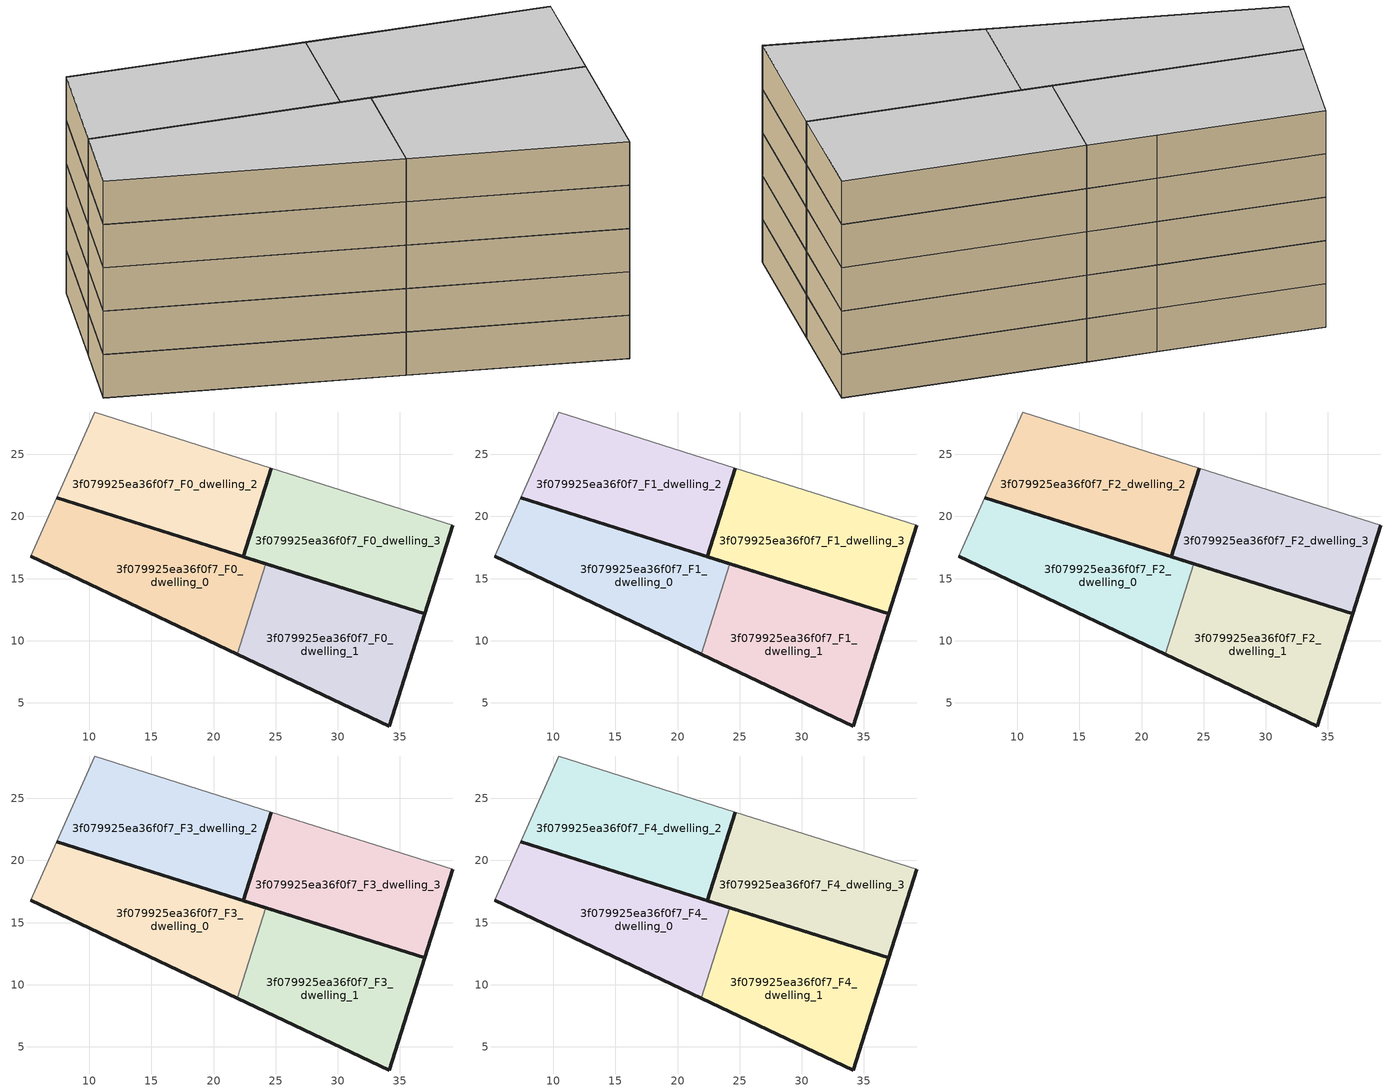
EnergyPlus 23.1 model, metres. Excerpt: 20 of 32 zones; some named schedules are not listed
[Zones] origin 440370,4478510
3f079925ea36f0f7_F0_dwelling_0
 floor ground (EU_floor_Construction): 21.89,8.93 24.19,16.2 7.39,21.51 5.31,16.78 z0
 wall outside (EU_wall_Construction): 7.39,21.51 24.19,16.2 / 21.89,8.93 5.31,16.78 z0:3
 wall adiabatic (EU_wall_Construction): 5.31,16.78 7.39,21.51 z0:3
 wall to 3f079925ea36f0f7_F0_dwelling_1 (EU_wall_Construction): 24.19,16.2 21.89,8.93 z0:3
3f079925ea36f0f7_F0_dwelling_1
 floor ground (EU_floor_Construction): 34.13,3.14 36.98,12.15 24.19,16.2 21.89,8.93 z0
 wall outside (EU_wall_Construction): 24.19,16.2 36.98,12.15 34.13,3.14 21.89,8.93 z0:3
3f079925ea36f0f7_F0_dwelling_2
 floor ground (EU_floor_Construction): 22.38,16.77 24.64,23.89 20.46,25.21 10.43,28.41 7.39,21.51 z0
 wall outside (EU_wall_Construction): 24.64,23.89 22.38,16.77 z0:3
 wall adiabatic (EU_wall_Construction): 22.38,16.77 7.39,21.51 10.43,28.41 20.46,25.21 24.64,23.89 z0:3
3f079925ea36f0f7_F0_dwelling_3
 floor ground (EU_floor_Construction): 36.98,12.15 39.23,19.29 24.64,23.89 22.38,16.77 z0
 wall outside (EU_wall_Construction): 39.23,19.29 36.98,12.15 22.38,16.77 24.64,23.89 z0:3
 wall adiabatic (EU_wall_Construction): 24.64,23.89 39.23,19.29 z0:3
3f079925ea36f0f7_F1_dwelling_0
 floor to 3f079925ea36f0f7_F0_dwelling_0 (EU_floor_Construction): 21.89,8.93 24.19,16.2 7.39,21.51 5.31,16.78 z3
 wall outside (EU_wall_Construction): 7.39,21.51 24.19,16.2 / 21.89,8.93 5.31,16.78 z3:6
 wall adiabatic (EU_wall_Construction): 5.31,16.78 7.39,21.51 z3:6
 wall to 3f079925ea36f0f7_F1_dwelling_1 (EU_wall_Construction): 24.19,16.2 21.89,8.93 z3:6
3f079925ea36f0f7_F1_dwelling_1
 floor to 3f079925ea36f0f7_F0_dwelling_1 (EU_floor_Construction): 34.13,3.14 36.98,12.15 24.19,16.2 21.89,8.93 z3
 wall outside (EU_wall_Construction): 24.19,16.2 36.98,12.15 34.13,3.14 21.89,8.93 z3:6
3f079925ea36f0f7_F1_dwelling_2
 floor to 3f079925ea36f0f7_F0_dwelling_2 (EU_floor_Construction): 22.38,16.77 24.64,23.89 20.46,25.21 10.43,28.41 7.39,21.51 z3
 wall outside (EU_wall_Construction): 24.64,23.89 22.38,16.77 z3:6
 wall adiabatic (EU_wall_Construction): 22.38,16.77 7.39,21.51 10.43,28.41 20.46,25.21 24.64,23.89 z3:6
3f079925ea36f0f7_F1_dwelling_3
 floor to 3f079925ea36f0f7_F0_dwelling_3 (EU_floor_Construction): 36.98,12.15 39.23,19.29 24.64,23.89 22.38,16.77 z3
 wall outside (EU_wall_Construction): 39.23,19.29 36.98,12.15 22.38,16.77 24.64,23.89 z3:6
 wall adiabatic (EU_wall_Construction): 24.64,23.89 39.23,19.29 z3:6
3f079925ea36f0f7_F2_dwelling_0
 floor to 3f079925ea36f0f7_F1_dwelling_0 (EU_floor_Construction): 21.89,8.93 24.19,16.2 7.39,21.51 5.31,16.78 z6
 wall outside (EU_wall_Construction): 7.39,21.51 24.19,16.2 / 21.89,8.93 5.31,16.78 z6:9
 wall adiabatic (EU_wall_Construction): 5.31,16.78 7.39,21.51 z6:9
 wall to 3f079925ea36f0f7_F2_dwelling_1 (EU_wall_Construction): 24.19,16.2 21.89,8.93 z6:9
3f079925ea36f0f7_F2_dwelling_1
 floor to 3f079925ea36f0f7_F1_dwelling_1 (EU_floor_Construction): 34.13,3.14 36.98,12.15 24.19,16.2 21.89,8.93 z6
 wall outside (EU_wall_Construction): 24.19,16.2 36.98,12.15 34.13,3.14 21.89,8.93 z6:9
3f079925ea36f0f7_F2_dwelling_2
 floor to 3f079925ea36f0f7_F1_dwelling_2 (EU_floor_Construction): 22.38,16.77 24.64,23.89 20.46,25.21 10.43,28.41 7.39,21.51 z6
 wall outside (EU_wall_Construction): 24.64,23.89 22.38,16.77 z6:9
 wall adiabatic (EU_wall_Construction): 22.38,16.77 7.39,21.51 10.43,28.41 20.46,25.21 24.64,23.89 z6:9
3f079925ea36f0f7_F2_dwelling_3
 floor to 3f079925ea36f0f7_F1_dwelling_3 (EU_floor_Construction): 36.98,12.15 39.23,19.29 24.64,23.89 22.38,16.77 z6
 wall outside (EU_wall_Construction): 39.23,19.29 36.98,12.15 22.38,16.77 24.64,23.89 z6:9
 wall adiabatic (EU_wall_Construction): 24.64,23.89 39.23,19.29 z6:9
3f079925ea36f0f7_F3_dwelling_0
 floor to 3f079925ea36f0f7_F2_dwelling_0 (EU_floor_Construction): 21.89,8.93 24.19,16.2 7.39,21.51 5.31,16.78 z9
 wall outside (EU_wall_Construction): 7.39,21.51 24.19,16.2 / 21.89,8.93 5.31,16.78 z9:12
 wall adiabatic (EU_wall_Construction): 5.31,16.78 7.39,21.51 z9:12
 wall to 3f079925ea36f0f7_F3_dwelling_1 (EU_wall_Construction): 24.19,16.2 21.89,8.93 z9:12
3f079925ea36f0f7_F3_dwelling_1
 floor to 3f079925ea36f0f7_F2_dwelling_1 (EU_floor_Construction): 34.13,3.14 36.98,12.15 24.19,16.2 21.89,8.93 z9
 wall outside (EU_wall_Construction): 24.19,16.2 36.98,12.15 34.13,3.14 21.89,8.93 z9:12
3f079925ea36f0f7_F3_dwelling_2
 floor to 3f079925ea36f0f7_F2_dwelling_2 (EU_floor_Construction): 22.38,16.77 24.64,23.89 20.46,25.21 10.43,28.41 7.39,21.51 z9
 wall outside (EU_wall_Construction): 24.64,23.89 22.38,16.77 z9:12
 wall adiabatic (EU_wall_Construction): 22.38,16.77 7.39,21.51 10.43,28.41 20.46,25.21 24.64,23.89 z9:12
3f079925ea36f0f7_F3_dwelling_3
 floor to 3f079925ea36f0f7_F2_dwelling_3 (EU_floor_Construction): 36.98,12.15 39.23,19.29 24.64,23.89 22.38,16.77 z9
 wall outside (EU_wall_Construction): 39.23,19.29 36.98,12.15 22.38,16.77 24.64,23.89 z9:12
 wall adiabatic (EU_wall_Construction): 24.64,23.89 39.23,19.29 z9:12
3f079925ea36f0f7_F4_dwelling_0
 floor to 3f079925ea36f0f7_F3_dwelling_0 (EU_floor_Construction): 21.89,8.93 24.19,16.2 7.39,21.51 5.31,16.78 z12
 wall outside (EU_wall_Construction): 7.39,21.51 24.19,16.2 / 21.89,8.93 5.31,16.78 z12:15
 wall adiabatic (EU_wall_Construction): 5.31,16.78 7.39,21.51 z12:15
 wall to 3f079925ea36f0f7_F4_dwelling_1 (EU_wall_Construction): 24.19,16.2 21.89,8.93 z12:15
 ceiling to 3f079925ea36f0f7_F5_dwelling_0 (EU_floor_Construction): 24.19,16.2 21.89,8.93 5.31,16.78 7.39,21.51 z15
3f079925ea36f0f7_F4_dwelling_1
 floor to 3f079925ea36f0f7_F3_dwelling_1 (EU_floor_Construction): 34.13,3.14 36.98,12.15 24.19,16.2 21.89,8.93 z12
 wall outside (EU_wall_Construction): 24.19,16.2 36.98,12.15 34.13,3.14 21.89,8.93 z12:15
 ceiling to 3f079925ea36f0f7_F5_dwelling_1 (EU_floor_Construction): 36.98,12.15 34.13,3.14 21.89,8.93 24.19,16.2 z15
3f079925ea36f0f7_F4_dwelling_2
 floor to 3f079925ea36f0f7_F3_dwelling_2 (EU_floor_Construction): 22.38,16.77 24.64,23.89 20.46,25.21 10.43,28.41 7.39,21.51 z12
 wall outside (EU_wall_Construction): 24.64,23.89 22.38,16.77 z12:15
 wall adiabatic (EU_wall_Construction): 22.38,16.77 7.39,21.51 10.43,28.41 20.46,25.21 24.64,23.89 z12:15
 ceiling to 3f079925ea36f0f7_F5_dwelling_2 (EU_floor_Construction): 24.64,23.89 22.38,16.77 7.39,21.51 10.43,28.41 20.46,25.21 z15
3f079925ea36f0f7_F4_dwelling_3
 floor to 3f079925ea36f0f7_F3_dwelling_3 (EU_floor_Construction): 36.98,12.15 39.23,19.29 24.64,23.89 22.38,16.77 z12
 wall outside (EU_wall_Construction): 39.23,19.29 36.98,12.15 22.38,16.77 24.64,23.89 z12:15
 wall adiabatic (EU_wall_Construction): 24.64,23.89 39.23,19.29 z12:15
 ceiling to 3f079925ea36f0f7_F5_dwelling_3 (EU_floor_Construction): 39.23,19.29 36.98,12.15 22.38,16.77 24.64,23.89 z15
[Building]
EU S2 Campaign: North Axis=0; Terrain=City; Solar Distribution=FullExterior
[Site:Location]
Madrid: Latitude=40.5; Longitude=-3.5; Time Zone=1; Elevation=609
[SizingPeriod:WeatherFileDays]
AnnualSizingPeriod: Begin Month=1; Begin Day of Month=1; End Month=12; End Day of Month=31; Day of Week for Start Day=Monday; Use Weather File Daylight Saving Period=No; Use Weather File Rain and Snow Indicators=No
[MATERIAL]
EU_InternalMass_Material: Roughness=MediumRough; Thickness=0.1; Conductivity=1; Density=1800; Specific Heat=900; Thermal Absorptance=0.9; Solar Absorptance=0.7; Visible Absorptance=0.7
[MATERIAL:NOMASS] Roughness=MediumRough; Thermal Absorptance=0.9; Solar Absorptance=0.7; Visible Absorptance=0.7
Name | Thermal Resistance
EU_wall_NoMass | 0.609216
EU_floor_NoMass | 0.568163
[CONSTRUCTION]
EU_wall_Construction: EU_wall_NoMass
EU_floor_Construction: EU_floor_NoMass
EU_InternalMass_Construction: EU_InternalMass_Material
[ZONE] Type=1; Multiplier=1; Ceiling Height=autocalculate; Floor Area=autocalculate; Part of Total Floor Area=Yes
Name | Volume
3f079925ea36f0f7_F0_dwelling_0; 3f079925ea36f0f7_F1_dwelling_0; 3f079925ea36f0f7_F2_dwelling_0; 3f079925ea36f0f7_F3_dwelling_0; 3f079925ea36f0f7_F4_dwelling_0 | 343.477
3f079925ea36f0f7_F0_dwelling_1; 3f079925ea36f0f7_F1_dwelling_1; 3f079925ea36f0f7_F2_dwelling_1; 3f079925ea36f0f7_F3_dwelling_1; 3f079925ea36f0f7_F4_dwelling_1 | 343.486
3f079925ea36f0f7_F0_dwelling_2 | 343.452
3f079925ea36f0f7_F1_dwelling_2; 3f079925ea36f0f7_F2_dwelling_2; 3f079925ea36f0f7_F3_dwelling_2; 3f079925ea36f0f7_F4_dwelling_2 | 343.453
3f079925ea36f0f7_F0_dwelling_3; 3f079925ea36f0f7_F1_dwelling_3; 3f079925ea36f0f7_F2_dwelling_3; 3f079925ea36f0f7_F3_dwelling_3; 3f079925ea36f0f7_F4_dwelling_3 | 343.447
[INTERNALMASS] Construction=EU_InternalMass_Construction
Name | Zone or ZoneList | Surface Area
3f079925ea36f0f7_F0_dwelling_0_EU_InternalMass | 3f079925ea36f0f7_F0_dwelling_0 | 114.492
3f079925ea36f0f7_F0_dwelling_1_EU_InternalMass | 3f079925ea36f0f7_F0_dwelling_1 | 114.494
3f079925ea36f0f7_F0_dwelling_2_EU_InternalMass | 3f079925ea36f0f7_F0_dwelling_2 | 114.483
3f079925ea36f0f7_F0_dwelling_3_EU_InternalMass | 3f079925ea36f0f7_F0_dwelling_3 | 114.481
3f079925ea36f0f7_F1_dwelling_0_EU_InternalMass | 3f079925ea36f0f7_F1_dwelling_0 | 114.492
3f079925ea36f0f7_F1_dwelling_1_EU_InternalMass | 3f079925ea36f0f7_F1_dwelling_1 | 114.494
3f079925ea36f0f7_F1_dwelling_2_EU_InternalMass | 3f079925ea36f0f7_F1_dwelling_2 | 114.483
3f079925ea36f0f7_F1_dwelling_3_EU_InternalMass | 3f079925ea36f0f7_F1_dwelling_3 | 114.481
3f079925ea36f0f7_F2_dwelling_0_EU_InternalMass | 3f079925ea36f0f7_F2_dwelling_0 | 114.492
3f079925ea36f0f7_F2_dwelling_1_EU_InternalMass | 3f079925ea36f0f7_F2_dwelling_1 | 114.494
3f079925ea36f0f7_F2_dwelling_2_EU_InternalMass | 3f079925ea36f0f7_F2_dwelling_2 | 114.483
3f079925ea36f0f7_F2_dwelling_3_EU_InternalMass | 3f079925ea36f0f7_F2_dwelling_3 | 114.481
3f079925ea36f0f7_F3_dwelling_0_EU_InternalMass | 3f079925ea36f0f7_F3_dwelling_0 | 114.492
3f079925ea36f0f7_F3_dwelling_1_EU_InternalMass | 3f079925ea36f0f7_F3_dwelling_1 | 114.494
3f079925ea36f0f7_F3_dwelling_2_EU_InternalMass | 3f079925ea36f0f7_F3_dwelling_2 | 114.483
3f079925ea36f0f7_F3_dwelling_3_EU_InternalMass | 3f079925ea36f0f7_F3_dwelling_3 | 114.481
3f079925ea36f0f7_F4_dwelling_0_EU_InternalMass | 3f079925ea36f0f7_F4_dwelling_0 | 114.492
3f079925ea36f0f7_F4_dwelling_1_EU_InternalMass | 3f079925ea36f0f7_F4_dwelling_1 | 114.494
3f079925ea36f0f7_F4_dwelling_2_EU_InternalMass | 3f079925ea36f0f7_F4_dwelling_2 | 114.483
3f079925ea36f0f7_F4_dwelling_3_EU_InternalMass | 3f079925ea36f0f7_F4_dwelling_3 | 114.481
[OTHEREQUIPMENT] Fuel Type=Electricity; Design Level Calculation Method=Watts/Area; Power per Zone Floor Area=1; Fraction Latent=0; Fraction Radiant=0; Fraction Lost=0; Carbon Dioxide Generation Rate=0; EndUse Subcategory=EU_Step8_InternalGains
Name | Zone or ZoneList or Space or SpaceList | Schedule
EU_Step8_InternalGain_3f079925ea36f0f7_F0_dwelling_0_f000 | 3f079925ea36f0f7_F0_dwelling_0 | EU_Step8_GainSchedule_3f079925ea36f0f7_F0_dwelling_0_f000
EU_Step8_InternalGain_3f079925ea36f0f7_F0_dwelling_1_f000 | 3f079925ea36f0f7_F0_dwelling_1 | EU_Step8_GainSchedule_3f079925ea36f0f7_F0_dwelling_1_f000
EU_Step8_InternalGain_3f079925ea36f0f7_F0_dwelling_2_f000 | 3f079925ea36f0f7_F0_dwelling_2 | EU_Step8_GainSchedule_3f079925ea36f0f7_F0_dwelling_2_f000
EU_Step8_InternalGain_3f079925ea36f0f7_F0_dwelling_3_f000 | 3f079925ea36f0f7_F0_dwelling_3 | EU_Step8_GainSchedule_3f079925ea36f0f7_F0_dwelling_3_f000
EU_Step8_InternalGain_3f079925ea36f0f7_F1_dwelling_0_f000 | 3f079925ea36f0f7_F1_dwelling_0 | EU_Step8_GainSchedule_3f079925ea36f0f7_F1_dwelling_0_f000
EU_Step8_InternalGain_3f079925ea36f0f7_F1_dwelling_1_f000 | 3f079925ea36f0f7_F1_dwelling_1 | EU_Step8_GainSchedule_3f079925ea36f0f7_F1_dwelling_1_f000
EU_Step8_InternalGain_3f079925ea36f0f7_F1_dwelling_2_f000 | 3f079925ea36f0f7_F1_dwelling_2 | EU_Step8_GainSchedule_3f079925ea36f0f7_F1_dwelling_2_f000
EU_Step8_InternalGain_3f079925ea36f0f7_F1_dwelling_3_f000 | 3f079925ea36f0f7_F1_dwelling_3 | EU_Step8_GainSchedule_3f079925ea36f0f7_F1_dwelling_3_f000
EU_Step8_InternalGain_3f079925ea36f0f7_F2_dwelling_0_f000 | 3f079925ea36f0f7_F2_dwelling_0 | EU_Step8_GainSchedule_3f079925ea36f0f7_F2_dwelling_0_f000
EU_Step8_InternalGain_3f079925ea36f0f7_F2_dwelling_1_f000 | 3f079925ea36f0f7_F2_dwelling_1 | EU_Step8_GainSchedule_3f079925ea36f0f7_F2_dwelling_1_f000
EU_Step8_InternalGain_3f079925ea36f0f7_F2_dwelling_2_f000 | 3f079925ea36f0f7_F2_dwelling_2 | EU_Step8_GainSchedule_3f079925ea36f0f7_F2_dwelling_2_f000
EU_Step8_InternalGain_3f079925ea36f0f7_F2_dwelling_3_f000 | 3f079925ea36f0f7_F2_dwelling_3 | EU_Step8_GainSchedule_3f079925ea36f0f7_F2_dwelling_3_f000
EU_Step8_InternalGain_3f079925ea36f0f7_F3_dwelling_0_f000 | 3f079925ea36f0f7_F3_dwelling_0 | EU_Step8_GainSchedule_3f079925ea36f0f7_F3_dwelling_0_f000
EU_Step8_InternalGain_3f079925ea36f0f7_F3_dwelling_1_f000 | 3f079925ea36f0f7_F3_dwelling_1 | EU_Step8_GainSchedule_3f079925ea36f0f7_F3_dwelling_1_f000
EU_Step8_InternalGain_3f079925ea36f0f7_F3_dwelling_2_f000 | 3f079925ea36f0f7_F3_dwelling_2 | EU_Step8_GainSchedule_3f079925ea36f0f7_F3_dwelling_2_f000
EU_Step8_InternalGain_3f079925ea36f0f7_F3_dwelling_3_f000 | 3f079925ea36f0f7_F3_dwelling_3 | EU_Step8_GainSchedule_3f079925ea36f0f7_F3_dwelling_3_f000
EU_Step8_InternalGain_3f079925ea36f0f7_F4_dwelling_0_f000 | 3f079925ea36f0f7_F4_dwelling_0 | EU_Step8_GainSchedule_3f079925ea36f0f7_F4_dwelling_0_f000
EU_Step8_InternalGain_3f079925ea36f0f7_F4_dwelling_1_f000 | 3f079925ea36f0f7_F4_dwelling_1 | EU_Step8_GainSchedule_3f079925ea36f0f7_F4_dwelling_1_f000
EU_Step8_InternalGain_3f079925ea36f0f7_F4_dwelling_2_f000 | 3f079925ea36f0f7_F4_dwelling_2 | EU_Step8_GainSchedule_3f079925ea36f0f7_F4_dwelling_2_f000
EU_Step8_InternalGain_3f079925ea36f0f7_F4_dwelling_3_f000 | 3f079925ea36f0f7_F4_dwelling_3 | EU_Step8_GainSchedule_3f079925ea36f0f7_F4_dwelling_3_f000
[ZONEVENTILATION:DESIGNFLOWRATE] Schedule=EU_AlwaysOn; Design Flow Rate Calculation Method=AirChanges/Hour; Air Changes per Hour=0.752966; Ventilation Type=Natural; Fan Pressure Rise=0; Fan Total Efficiency=1; Constant Term Coefficient=1; Temperature Term Coefficient=0; Velocity Term Coefficient=0; Velocity Squared Term Coefficient=0; Minimum Indoor Temperature=-100; Maximum Indoor Temperature=100; Delta Temperature=-100; Minimum Outdoor Temperature=-100; Maximum Outdoor Temperature=100; Maximum Wind Speed=40
Name | Zone or ZoneList or Space or SpaceList
EU_ConstantAir_3f079925ea36f0f7_F0_dwelling_0 | 3f079925ea36f0f7_F0_dwelling_0
EU_ConstantAir_3f079925ea36f0f7_F0_dwelling_1 | 3f079925ea36f0f7_F0_dwelling_1
EU_ConstantAir_3f079925ea36f0f7_F0_dwelling_2 | 3f079925ea36f0f7_F0_dwelling_2
EU_ConstantAir_3f079925ea36f0f7_F0_dwelling_3 | 3f079925ea36f0f7_F0_dwelling_3
EU_ConstantAir_3f079925ea36f0f7_F1_dwelling_0 | 3f079925ea36f0f7_F1_dwelling_0
EU_ConstantAir_3f079925ea36f0f7_F1_dwelling_1 | 3f079925ea36f0f7_F1_dwelling_1
EU_ConstantAir_3f079925ea36f0f7_F1_dwelling_2 | 3f079925ea36f0f7_F1_dwelling_2
EU_ConstantAir_3f079925ea36f0f7_F1_dwelling_3 | 3f079925ea36f0f7_F1_dwelling_3
EU_ConstantAir_3f079925ea36f0f7_F2_dwelling_0 | 3f079925ea36f0f7_F2_dwelling_0
EU_ConstantAir_3f079925ea36f0f7_F2_dwelling_1 | 3f079925ea36f0f7_F2_dwelling_1
EU_ConstantAir_3f079925ea36f0f7_F2_dwelling_2 | 3f079925ea36f0f7_F2_dwelling_2
EU_ConstantAir_3f079925ea36f0f7_F2_dwelling_3 | 3f079925ea36f0f7_F2_dwelling_3
EU_ConstantAir_3f079925ea36f0f7_F3_dwelling_0 | 3f079925ea36f0f7_F3_dwelling_0
EU_ConstantAir_3f079925ea36f0f7_F3_dwelling_1 | 3f079925ea36f0f7_F3_dwelling_1
EU_ConstantAir_3f079925ea36f0f7_F3_dwelling_2 | 3f079925ea36f0f7_F3_dwelling_2
EU_ConstantAir_3f079925ea36f0f7_F3_dwelling_3 | 3f079925ea36f0f7_F3_dwelling_3
EU_ConstantAir_3f079925ea36f0f7_F4_dwelling_0 | 3f079925ea36f0f7_F4_dwelling_0
EU_ConstantAir_3f079925ea36f0f7_F4_dwelling_1 | 3f079925ea36f0f7_F4_dwelling_1
EU_ConstantAir_3f079925ea36f0f7_F4_dwelling_2 | 3f079925ea36f0f7_F4_dwelling_2
EU_ConstantAir_3f079925ea36f0f7_F4_dwelling_3 | 3f079925ea36f0f7_F4_dwelling_3
[HVACTEMPLATE:THERMOSTAT] Constant Heating Setpoint=20; Constant Cooling Setpoint=50
EU_HeatOnly_3f079925ea36f0f7_F0_dwelling_0; EU_HeatOnly_3f079925ea36f0f7_F0_dwelling_1; EU_HeatOnly_3f079925ea36f0f7_F0_dwelling_2; EU_HeatOnly_3f079925ea36f0f7_F0_dwelling_3; EU_HeatOnly_3f079925ea36f0f7_F1_dwelling_0; EU_HeatOnly_3f079925ea36f0f7_F1_dwelling_1; EU_HeatOnly_3f079925ea36f0f7_F1_dwelling_2; EU_HeatOnly_3f079925ea36f0f7_F1_dwelling_3; EU_HeatOnly_3f079925ea36f0f7_F2_dwelling_0; EU_HeatOnly_3f079925ea36f0f7_F2_dwelling_1; EU_HeatOnly_3f079925ea36f0f7_F2_dwelling_2; EU_HeatOnly_3f079925ea36f0f7_F2_dwelling_3; EU_HeatOnly_3f079925ea36f0f7_F3_dwelling_0; EU_HeatOnly_3f079925ea36f0f7_F3_dwelling_1; EU_HeatOnly_3f079925ea36f0f7_F3_dwelling_2; EU_HeatOnly_3f079925ea36f0f7_F3_dwelling_3; EU_HeatOnly_3f079925ea36f0f7_F4_dwelling_0; EU_HeatOnly_3f079925ea36f0f7_F4_dwelling_1; EU_HeatOnly_3f079925ea36f0f7_F4_dwelling_2; EU_HeatOnly_3f079925ea36f0f7_F4_dwelling_3; EU_HeatOnly_3f079925ea36f0f7_F5_dwelling_0; EU_HeatOnly_3f079925ea36f0f7_F5_dwelling_1; EU_HeatOnly_3f079925ea36f0f7_F5_dwelling_2; EU_HeatOnly_3f079925ea36f0f7_F5_dwelling_3; EU_HeatOnly_3f079925ea36f0f7_F6_dwelling_0
